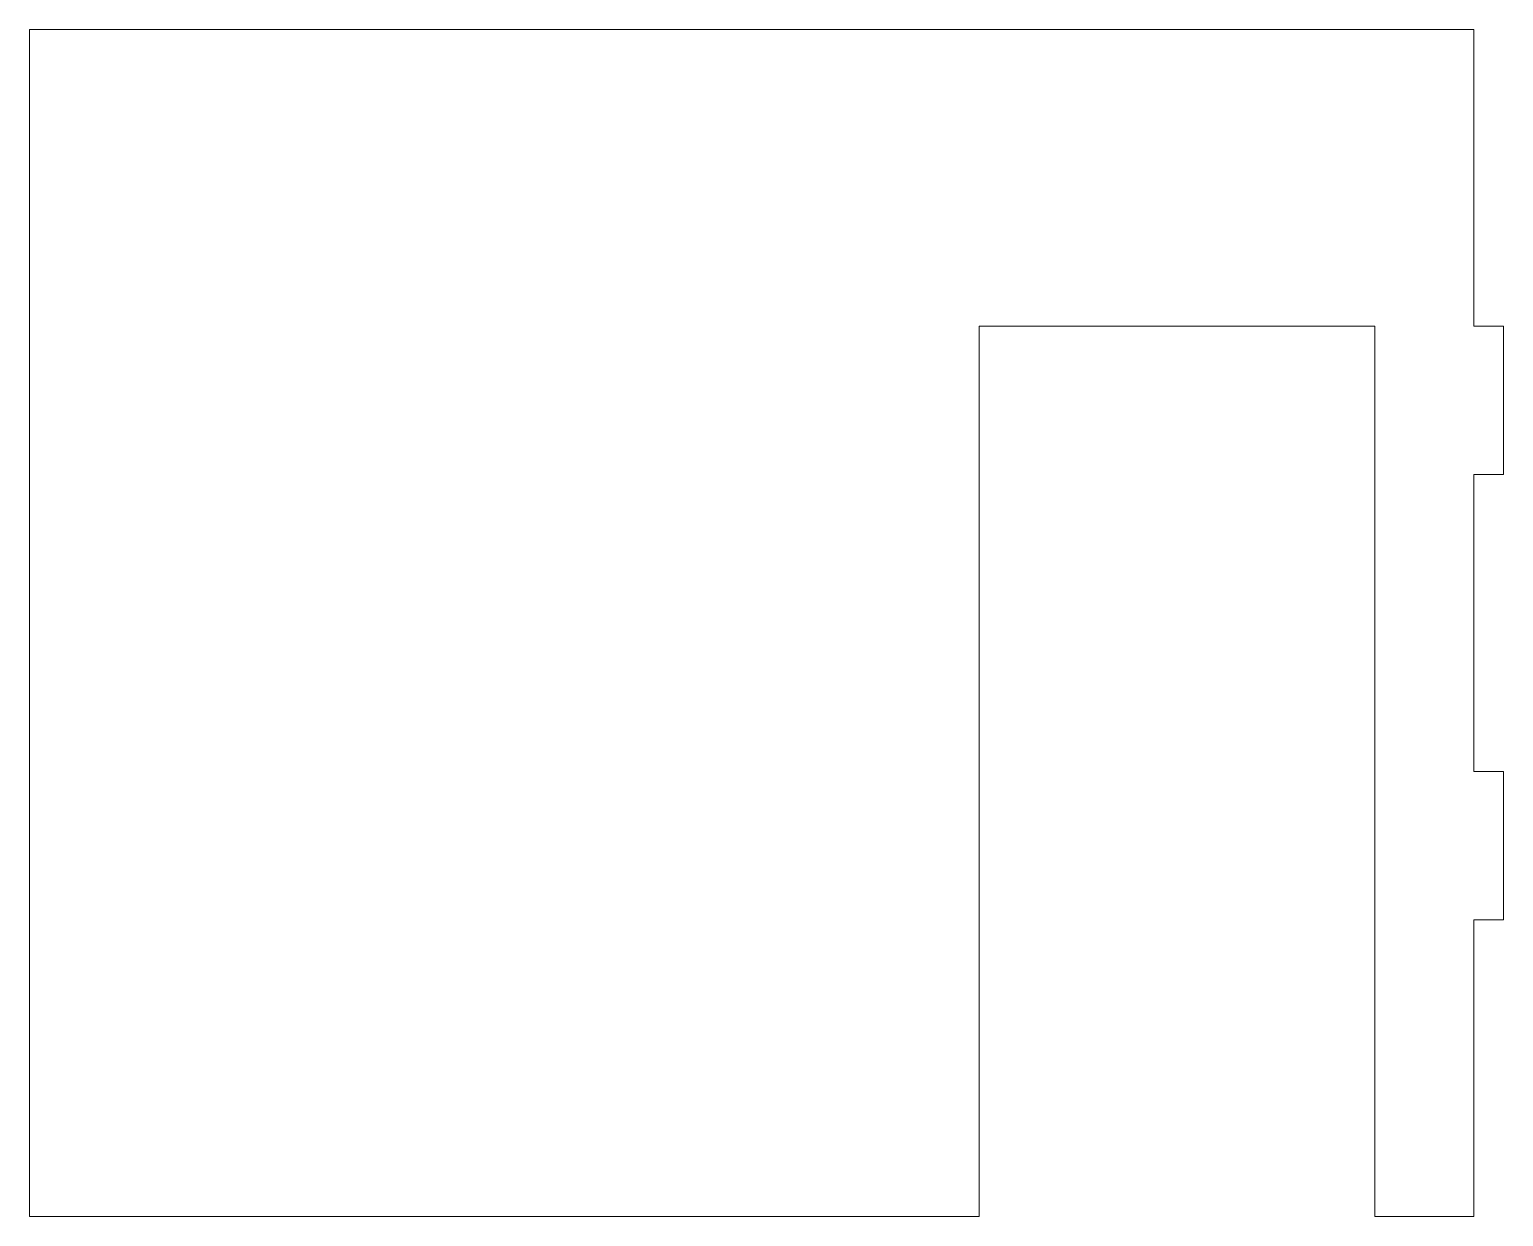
# Model space of a CAD drawing. Header units: millimetres. Extents: x -73 to 76, y 0 to 120.
import ezdxf

# ---------------------------------------------------------------- set-up
doc = ezdxf.new("R2010")
doc.units = ezdxf.units.MM

msp = doc.modelspace()

# ---------------------------------------------------------------- linework, layer by layer
at = {"color": 7, "linetype": 'Continuous', "lineweight": 15}
for p, q in [((-73, 120), (-73, 0)), ((73, 120), (-73, 120)), ((73, 90), (73, 120)), ((23, 0), (23, 90)), ((23, 90), (63, 90)), ((63, 90), (63, 0)), ((76, 90), (73, 90)), ((76, 90), (76, 75)), ((73, 45), (73, 75)), ((76, 75), (73, 75)), ((76, 45), (73, 45)), ((76, 45), (76, 30)), ((73, 0), (73, 30)), ((76, 30), (73, 30)), ((-73, 0), (23, 0)), ((63, 0), (73, 0))]:
    msp.add_line(p, q, dxfattribs=at)

doc.saveas('drawing.dxf')
